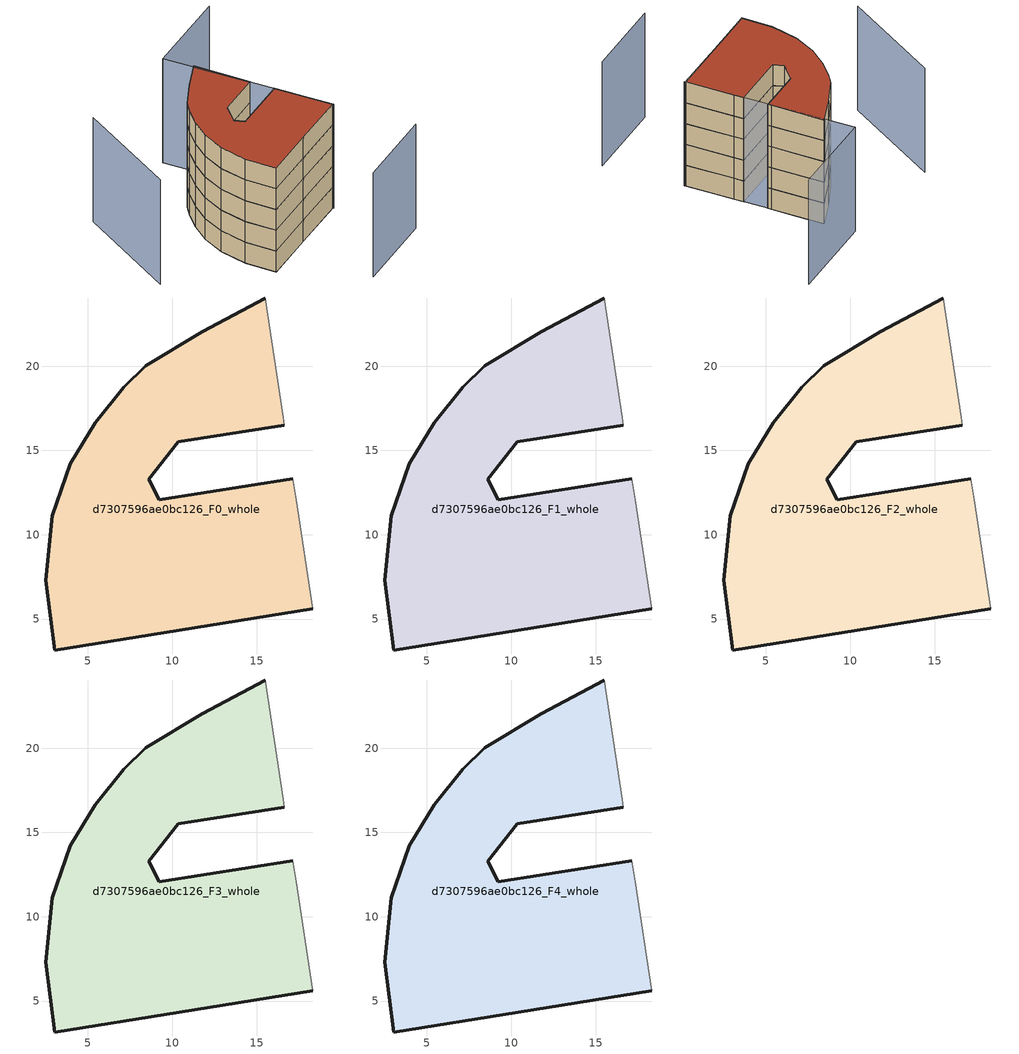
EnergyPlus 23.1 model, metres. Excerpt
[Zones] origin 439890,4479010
d7307596ae0bc126_F0_whole
 floor ground (EU_floor_Construction): 18.33,5.6 17.34,12.06 17.15,13.31 9.23,12.07 8.62,13.3 10.37,15.5 16.65,16.51 16.58,16.97 15.52,24.04 11.77,22.05 8.43,20.01 7.14,18.74 5.44,16.65 3.95,14.22 2.87,11.11 2.51,7.31 3.04,3.16 10.4,4.34 z0
 wall outside (EU_wall_Construction): 16.65,16.51 10.37,15.5 8.62,13.3 9.23,12.07 17.15,13.31 / 18.33,5.6 10.4,4.34 3.04,3.16 2.51,7.31 2.87,11.11 3.95,14.22 5.44,16.65 7.14,18.74 8.43,20.01 11.77,22.05 15.52,24.04 z0:3
 wall adiabatic (EU_wall_Construction): 17.15,13.31 17.34,12.06 18.33,5.6 / 15.52,24.04 16.58,16.97 16.65,16.51 z0:3
d7307596ae0bc126_F1_whole
 floor to d7307596ae0bc126_F0_whole (EU_floor_Construction): 18.32,5.6 17.34,12.06 17.15,13.31 9.23,12.07 8.62,13.3 10.37,15.5 16.65,16.51 16.58,16.97 15.52,24.04 11.77,22.05 8.43,20.01 7.14,18.74 5.44,16.65 3.95,14.22 2.87,11.11 2.51,7.31 3.04,3.16 10.4,4.34 z3
 wall outside (EU_wall_Construction): 16.65,16.51 10.37,15.5 8.62,13.3 9.23,12.07 17.15,13.31 / 18.33,5.6 10.4,4.34 3.04,3.16 2.51,7.31 2.87,11.11 3.95,14.22 5.44,16.65 7.14,18.74 8.43,20.01 11.77,22.05 15.52,24.04 z3:6
 wall adiabatic (EU_wall_Construction): 17.15,13.31 17.34,12.06 18.33,5.6 / 15.52,24.04 16.58,16.97 16.65,16.51 z3:6
d7307596ae0bc126_F2_whole
 floor to d7307596ae0bc126_F1_whole (EU_floor_Construction): 18.32,5.6 17.34,12.06 17.15,13.31 9.23,12.07 8.62,13.3 10.37,15.5 16.65,16.51 16.58,16.97 15.52,24.04 11.77,22.05 8.43,20.01 7.14,18.74 5.44,16.65 3.95,14.22 2.87,11.11 2.51,7.31 3.04,3.16 10.4,4.34 z6
 wall outside (EU_wall_Construction): 16.65,16.51 10.37,15.5 8.62,13.3 9.23,12.07 17.15,13.31 / 18.33,5.6 10.4,4.34 3.04,3.16 2.51,7.31 2.87,11.11 3.95,14.22 5.44,16.65 7.14,18.74 8.43,20.01 11.77,22.05 15.52,24.04 z6:9
 wall adiabatic (EU_wall_Construction): 17.15,13.31 17.34,12.06 18.33,5.6 / 15.52,24.04 16.58,16.97 16.65,16.51 z6:9
d7307596ae0bc126_F3_whole
 floor to d7307596ae0bc126_F2_whole (EU_floor_Construction): 18.32,5.6 17.34,12.06 17.15,13.31 9.23,12.07 8.62,13.3 10.37,15.5 16.65,16.51 16.58,16.97 15.52,24.04 11.77,22.05 8.43,20.01 7.14,18.74 5.44,16.65 3.95,14.22 2.87,11.11 2.51,7.31 3.04,3.16 10.4,4.34 z9
 wall outside (EU_wall_Construction): 16.65,16.51 10.37,15.5 8.62,13.3 9.23,12.07 17.15,13.31 / 18.33,5.6 10.4,4.34 3.04,3.16 2.51,7.31 2.87,11.11 3.95,14.22 5.44,16.65 7.14,18.74 8.43,20.01 11.77,22.05 15.52,24.04 z9:12
 wall adiabatic (EU_wall_Construction): 17.15,13.31 17.34,12.06 18.33,5.6 / 15.52,24.04 16.58,16.97 16.65,16.51 z9:12
d7307596ae0bc126_F4_whole
 floor to d7307596ae0bc126_F3_whole (EU_floor_Construction): 18.32,5.6 17.34,12.06 17.15,13.31 9.23,12.07 8.62,13.3 10.37,15.5 16.65,16.51 16.58,16.97 15.52,24.04 11.77,22.05 8.43,20.01 7.14,18.74 5.44,16.65 3.95,14.22 2.87,11.11 2.51,7.31 3.04,3.16 10.4,4.34 z12
 wall outside (EU_wall_Construction): 16.65,16.51 10.37,15.5 8.62,13.3 9.23,12.07 17.15,13.31 / 18.33,5.6 10.4,4.34 3.04,3.16 2.51,7.31 2.87,11.11 3.95,14.22 5.44,16.65 7.14,18.74 8.43,20.01 11.77,22.05 15.52,24.04 z12:15
 wall adiabatic (EU_wall_Construction): 17.15,13.31 17.34,12.06 18.33,5.6 / 15.52,24.04 16.58,16.97 16.65,16.51 z12:15
 roof outside (EU_roof_Construction): 15.52,24.04 16.58,16.97 16.65,16.51 10.37,15.5 8.62,13.3 9.23,12.07 17.15,13.31 17.34,12.06 18.33,5.6 10.4,4.34 3.04,3.16 2.51,7.31 2.87,11.11 3.95,14.22 5.44,16.65 7.14,18.74 8.43,20.01 11.77,22.05 z15
shading: 8.92,-6.94 20.5,-5.12 / 18.35,5.44 14.66,27.93 / 14.66,27.93 27.28,30 / -0.66,27.46 -7.1,13.11 z0:15
[Building]
EU S2 Campaign: North Axis=0; Terrain=City; Solar Distribution=FullExterior
[Site:Location]
Madrid: Latitude=40.5; Longitude=-3.5; Time Zone=1; Elevation=609
[SizingPeriod:WeatherFileDays]
AnnualSizingPeriod: Begin Month=1; Begin Day of Month=1; End Month=12; End Day of Month=31; Day of Week for Start Day=Monday; Use Weather File Daylight Saving Period=No; Use Weather File Rain and Snow Indicators=No
[MATERIAL]
EU_InternalMass_Material: Roughness=MediumRough; Thickness=0.1; Conductivity=1; Density=1800; Specific Heat=900; Thermal Absorptance=0.9; Solar Absorptance=0.7; Visible Absorptance=0.7
[MATERIAL:NOMASS] Roughness=MediumRough; Thermal Absorptance=0.9; Solar Absorptance=0.7; Visible Absorptance=0.7
Name | Thermal Resistance
EU_wall_NoMass | 0.459673
EU_roof_NoMass | 0.495815
EU_floor_NoMass | 0.788942
[CONSTRUCTION]
EU_wall_Construction: EU_wall_NoMass
EU_roof_Construction: EU_roof_NoMass
EU_floor_Construction: EU_floor_NoMass
EU_InternalMass_Construction: EU_InternalMass_Material
[ZONE] Type=1; Multiplier=1; Ceiling Height=autocalculate; Volume=595.719; Floor Area=autocalculate; Part of Total Floor Area=Yes
d7307596ae0bc126_F0_whole; d7307596ae0bc126_F1_whole; d7307596ae0bc126_F2_whole; d7307596ae0bc126_F3_whole; d7307596ae0bc126_F4_whole
[INTERNALMASS] Construction=EU_InternalMass_Construction; Surface Area=198.572
Name | Zone or ZoneList
d7307596ae0bc126_F0_whole_EU_InternalMass | d7307596ae0bc126_F0_whole
d7307596ae0bc126_F1_whole_EU_InternalMass | d7307596ae0bc126_F1_whole
d7307596ae0bc126_F2_whole_EU_InternalMass | d7307596ae0bc126_F2_whole
d7307596ae0bc126_F3_whole_EU_InternalMass | d7307596ae0bc126_F3_whole
d7307596ae0bc126_F4_whole_EU_InternalMass | d7307596ae0bc126_F4_whole
[OTHEREQUIPMENT] Fuel Type=Electricity; Design Level Calculation Method=Watts/Area; Power per Zone Floor Area=1; Fraction Latent=0; Fraction Radiant=0; Fraction Lost=0; Carbon Dioxide Generation Rate=0; EndUse Subcategory=EU_Step8_InternalGains
Name | Zone or ZoneList or Space or SpaceList | Schedule
EU_Step8_InternalGain_d7307596ae0bc126_F0_whole_f000 | d7307596ae0bc126_F0_whole | EU_Step8_GainSchedule_d7307596ae0bc126_F0_whole_f000
EU_Step8_InternalGain_d7307596ae0bc126_F1_whole_f000 | d7307596ae0bc126_F1_whole | EU_Step8_GainSchedule_d7307596ae0bc126_F1_whole_f000
EU_Step8_InternalGain_d7307596ae0bc126_F2_whole_f000 | d7307596ae0bc126_F2_whole | EU_Step8_GainSchedule_d7307596ae0bc126_F2_whole_f000
EU_Step8_InternalGain_d7307596ae0bc126_F3_whole_f000 | d7307596ae0bc126_F3_whole | EU_Step8_GainSchedule_d7307596ae0bc126_F3_whole_f000
EU_Step8_InternalGain_d7307596ae0bc126_F4_whole_f000 | d7307596ae0bc126_F4_whole | EU_Step8_GainSchedule_d7307596ae0bc126_F4_whole_f000
[ZONEVENTILATION:DESIGNFLOWRATE] Schedule=EU_AlwaysOn; Design Flow Rate Calculation Method=AirChanges/Hour; Air Changes per Hour=0.719161; Ventilation Type=Natural; Fan Pressure Rise=0; Fan Total Efficiency=1; Constant Term Coefficient=1; Temperature Term Coefficient=0; Velocity Term Coefficient=0; Velocity Squared Term Coefficient=0; Minimum Indoor Temperature=-100; Maximum Indoor Temperature=100; Delta Temperature=-100; Minimum Outdoor Temperature=-100; Maximum Outdoor Temperature=100; Maximum Wind Speed=40
Name | Zone or ZoneList or Space or SpaceList
EU_ConstantAir_d7307596ae0bc126_F0_whole | d7307596ae0bc126_F0_whole
EU_ConstantAir_d7307596ae0bc126_F1_whole | d7307596ae0bc126_F1_whole
EU_ConstantAir_d7307596ae0bc126_F2_whole | d7307596ae0bc126_F2_whole
EU_ConstantAir_d7307596ae0bc126_F3_whole | d7307596ae0bc126_F3_whole
EU_ConstantAir_d7307596ae0bc126_F4_whole | d7307596ae0bc126_F4_whole
[HVACTEMPLATE:THERMOSTAT] Constant Heating Setpoint=20; Constant Cooling Setpoint=50
EU_HeatOnly_d7307596ae0bc126_F0_whole; EU_HeatOnly_d7307596ae0bc126_F1_whole; EU_HeatOnly_d7307596ae0bc126_F2_whole; EU_HeatOnly_d7307596ae0bc126_F3_whole; EU_HeatOnly_d7307596ae0bc126_F4_whole
[HVACTEMPLATE:ZONE:IDEALLOADSAIRSYSTEM] System Availability Schedule=EU_AlwaysOn; Maximum Heating Supply Air Temperature=50; Minimum Cooling Supply Air Temperature=13; Maximum Heating Supply Air Humidity Ratio=0.0156; Minimum Cooling Supply Air Humidity Ratio=0.0077; Heating Limit=NoLimit; Cooling Limit=NoLimit; Heating Availability Schedule=EU_AlwaysOn; Cooling Availability Schedule=EU_CoolingOff; Dehumidification Control Type=ConstantSensibleHeatRatio; Cooling Sensible Heat Ratio=0.7; Dehumidification Setpoint=60; Humidification Control Type=None; Humidification Setpoint=30; Outdoor Air Method=None; Outdoor Air Flow Rate per Person=0.00944; Outdoor Air Flow Rate per Zone Floor Area=0; Outdoor Air Flow Rate per Zone=0; Demand Controlled Ventilation Type=None; Outdoor Air Economizer Type=NoEconomizer; Heat Recovery Type=None; Sensible Heat Recovery Effectiveness=0.7; Latent Heat Recovery Effectiveness=0.65
Name | Template Thermostat
d7307596ae0bc126_F0_whole | EU_HeatOnly_d7307596ae0bc126_F0_whole
d7307596ae0bc126_F1_whole | EU_HeatOnly_d7307596ae0bc126_F1_whole
d7307596ae0bc126_F2_whole | EU_HeatOnly_d7307596ae0bc126_F2_whole
d7307596ae0bc126_F3_whole | EU_HeatOnly_d7307596ae0bc126_F3_whole
d7307596ae0bc126_F4_whole | EU_HeatOnly_d7307596ae0bc126_F4_whole
[SIZING:ZONE] Zone Cooling Design Supply Air Temperature Input Method=SupplyAirTemperature; Zone Cooling Design Supply Air Temperature=13; Zone Heating Design Supply Air Temperature Input Method=SupplyAirTemperature; Zone Heating Design Supply Air Temperature=50; Zone Cooling Design Supply Air Humidity Ratio=0.008; Zone Heating Design Supply Air Humidity Ratio=0.008; Cooling Design Air Flow Method=DesignDay; Cooling Design Air Flow Rate=0; Cooling Minimum Air Flow per Zone Floor Area=0.000762; Cooling Minimum Air Flow=0; Cooling Minimum Air Flow Fraction=0.2; Heating Design Air Flow Method=DesignDay; Heating Design Air Flow Rate=0; Heating Maximum Air Flow per Zone Floor Area=0.002032; Heating Maximum Air Flow=0.141576; Heating Maximum Air Flow Fraction=0.3; Account for Dedicated Outdoor Air System=No; Dedicated Outdoor Air System Control Strategy=NeutralSupplyAir; Dedicated Outdoor Air Low Setpoint Temperature for Design=autosize; Dedicated Outdoor Air High Setpoint Temperature for Design=autosize; Zone Load Sizing Method=Sensible Load Only No Latent Load; Zone Latent Cooling Design Supply Air Humidity Ratio Input Method=HumidityRatioDifference; Zone Cooling Design Supply Air Humidity Ratio Difference=0.005; Zone Latent Heating Design Supply Air Humidity Ratio Input Method=HumidityRatioDifference; Zone Humidification Design Supply Air Humidity Ratio Difference=0.005
d7307596ae0bc126_F0_whole; d7307596ae0bc126_F1_whole; d7307596ae0bc126_F2_whole; d7307596ae0bc126_F3_whole; d7307596ae0bc126_F4_whole
[SCHEDULE:CONSTANT]
Name | Hourly Value
EU_AlwaysOn | 1
EU_CoolingOff | 0
[SCHEDULE:FILE] Column Number=1; Rows to Skip at Top=0; Number of Hours of Data=8760; Column Separator=Comma; Interpolate to Timestep=No; Minutes per Item=60; Adjust Schedule for Daylight Savings=Yes
Name | File
EU_Step8_GainSchedule_d7307596ae0bc126_F0_whole_f000 | ../../schedules/d7307596ae0bc126/d7307596ae0bc126_F0_whole_f000_gain.csv
EU_Step8_GainSchedule_d7307596ae0bc126_F1_whole_f000 | ../../schedules/d7307596ae0bc126/d7307596ae0bc126_F1_whole_f000_gain.csv
EU_Step8_GainSchedule_d7307596ae0bc126_F2_whole_f000 | ../../schedules/d7307596ae0bc126/d7307596ae0bc126_F2_whole_f000_gain.csv
EU_Step8_GainSchedule_d7307596ae0bc126_F3_whole_f000 | ../../schedules/d7307596ae0bc126/d7307596ae0bc126_F3_whole_f000_gain.csv
EU_Step8_GainSchedule_d7307596ae0bc126_F4_whole_f000 | ../../schedules/d7307596ae0bc126/d7307596ae0bc126_F4_whole_f000_gain.csv
